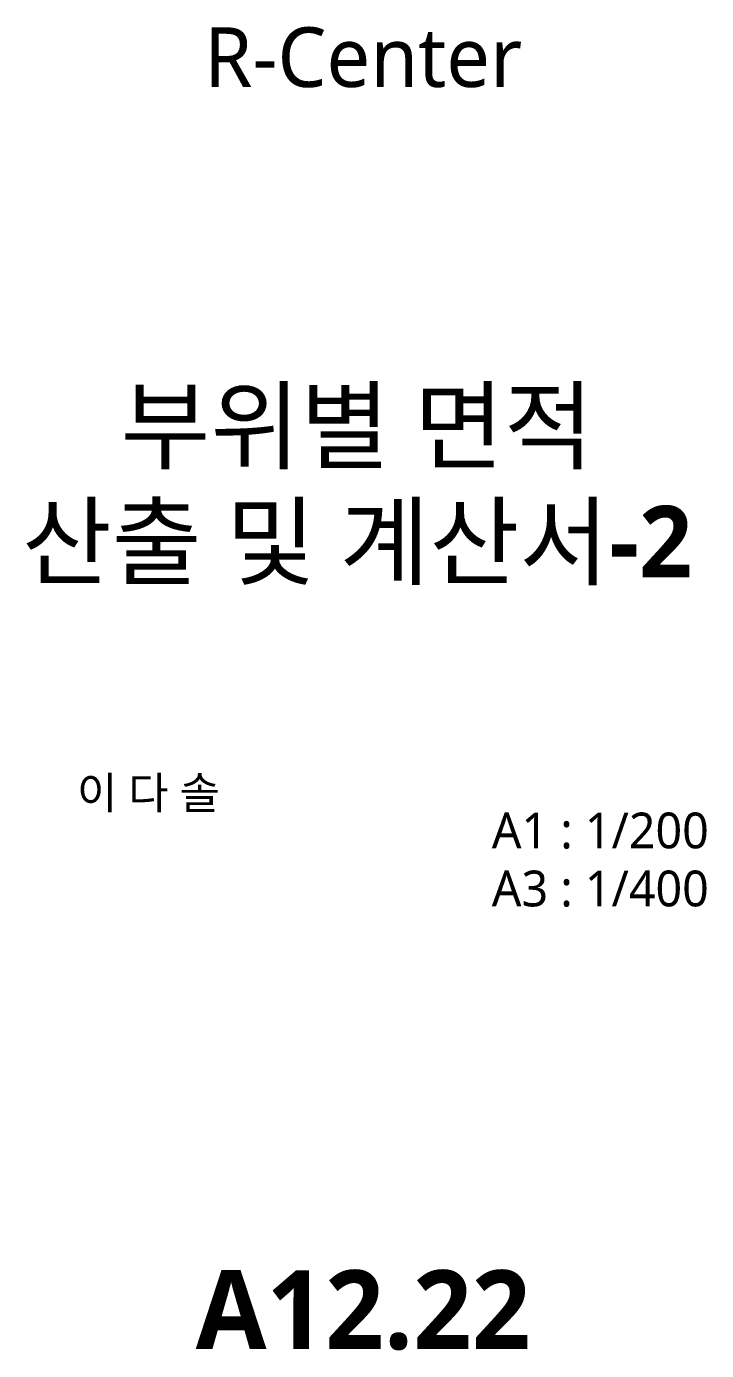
# Model space of a CAD drawing. Header units: millimetres. Extents: x 9300 to 665690, y 4200 to 114736.
# Drawn here: x 317853 to 329260, y 5915 to 28114 of the extents above; entities that cross this region are included whole.
import ezdxf
from ezdxf.enums import TextEntityAlignment as Align

# ---------------------------------------------------------------- set-up
doc = ezdxf.new("R2010")
doc.units = ezdxf.units.MM
doc.header["$LTSCALE"] = 200
for name, color, linetype in [('TEXT', 3, 'Continuous'), ('XR-SHEET$0$TITLE', 7, 'Continuous'), ('XR-SHEET$1$SHT', 5, 'Continuous'), ('XR-SHEET$1$TEXT', 3, 'Continuous')]:
    doc.layers.add(name, color=color, linetype=linetype)
doc.styles.add('XR-SHEET$0$굴림체(옥산)', font='GulimChe.ttf')
doc.styles.add('맑은고딕B', font='malgunbd.ttf')
doc.styles.add('스타일1', font='malgun.ttf')

# ---------------------------------------------------------------- blocks, each defined once
blk = doc.blocks.new('XR-SHEET$0$TITLE')
at = {"layer": 'XR-SHEET$0$TITLE', "true_color": 0x000000, "style": 'XR-SHEET$0$굴림체(옥산)'}
for tag, height, p in [('동명칭', 6, (776.77, -457.26)), ('SCALE-A1', 3, (797.5, -522)), ('SCALE-A3', 3, (797.5, -527)), ('DATA', 3, (797.5, -540))]:
    blk.add_attdef(tag, text='', height=height, dxfattribs=at).set_placement(p, align=Align.MIDDLE)
for tag, height, p in [('TITLE1', 6, (776.5, -479.4)), ('TITLE4', 6, (776.5, -484.39)), ('TITLE2', 6, (776.5, -489)), ('TITLE5', 6, (776.5, -493.99)), ('TITLE3', 6, (776.5, -498.7)), ('NAME-1', 3, (760.16, -517.5)), ('NAME-2', 3, (760.16, -526.5)), ('A0.00', 7, (776.5, -561))]:
    blk.add_attdef(tag, text='', height=height, dxfattribs=at).set_placement(p, align=Align.MIDDLE_CENTER)

msp = doc.modelspace()

# ---------------------------------------------------------------- block references
at = {"layer": 'TEXT'}
ref = msp.add_blockref('XR-SHEET$0$TITLE', (168200, 0), dxfattribs=dict(at, xscale=200, yscale=200, zscale=200))
ref.add_attrib('TITLE2', '부위별 면적', dxfattribs={"layer": 'XR-SHEET$1$SHT', "color": 4, "true_color": 0x000004, "height": 1200, "style": '맑은고딕B'}).set_placement((323400.1, 21417.2), align=Align.MIDDLE_CENTER)
ref.add_attrib('TITLE3', '산출 및 계산서-2', dxfattribs={"layer": 'XR-SHEET$1$SHT', "color": 4, "true_color": 0x000004, "height": 1200, "style": '맑은고딕B'}).set_placement((323400.1, 19476.3, 2754.3), align=Align.MIDDLE_CENTER)
ref.add_attrib('NAME-1', '이 다 솔', dxfattribs={"layer": 'XR-SHEET$1$TEXT', "color": 3, "true_color": 0x000003, "height": 540, "style": '스타일1'}).set_placement((318700, 15266.5, 2754.3), align=Align.MIDDLE_LEFT)
ref.add_attrib('SCALE-A1', 'A1 : 1/200', dxfattribs={"layer": 'XR-SHEET$1$SHT', "color": 3, "true_color": 0x000003, "height": 600, "style": '스타일1'}).set_placement((327478.2, 14634.4), align=Align.MIDDLE_CENTER)
ref.add_attrib('SCALE-A3', 'A3 : 1/400', dxfattribs={"layer": 'XR-SHEET$1$SHT', "color": 3, "true_color": 0x000003, "height": 600, "style": '스타일1'}).set_placement((327478.2, 13661.5), align=Align.MIDDLE_CENTER)
ref.add_attrib('A0.00', 'A12.22', dxfattribs={"layer": 'XR-SHEET$1$SHT', "color": 4, "true_color": 0x000004, "height": 1321.72, "style": '맑은고딕B'}).set_placement((323500, 6600), align=Align.MIDDLE_CENTER)

# ---------------------------------------------------------------- texts
at = {"layer": 'TEXT', "style": '스타일1'}
msp.add_text('R-Center', height=1000, dxfattribs=at).set_placement((323500, 27600), align=Align.MIDDLE_CENTER)

doc.saveas('drawing.dxf')
